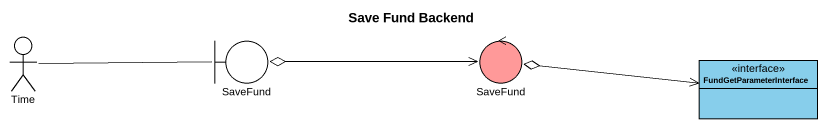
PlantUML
@startuml
title Save Fund Backend
allowmixing
hide circle
hide empty members
actor Time
boundary SaveFund
control "SaveFund" as SaveFund_2 #FF9999
class FundGetParameterInterface <<interface>> #87CEEB
Time -right- SaveFund
SaveFund_2 <-left-o SaveFund
FundGetParameterInterface <-left-o SaveFund_2
@enduml
